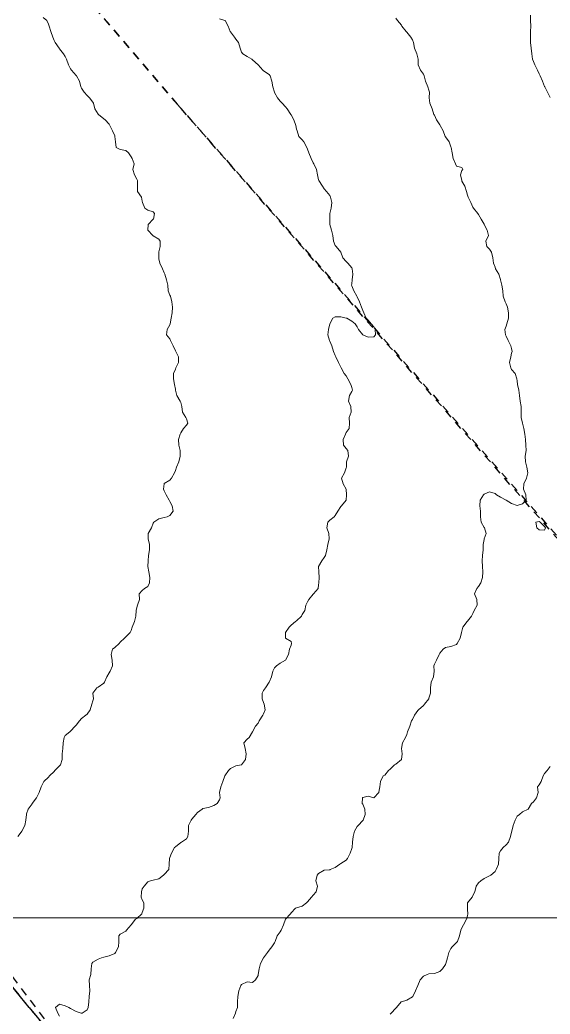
# Model space of a CAD drawing. Header units: centimetres. Extents: x 0 to 642158, y -847 to 649707.
# Drawn here: x 616674.1 to 616722.2, y 621178.6 to 621268.8 of the extents above; entities that cross this region are included whole.
import ezdxf

# ---------------------------------------------------------------- set-up
doc = ezdxf.new("R2010")
doc.units = ezdxf.units.CM
doc.header["$MEASUREMENT"] = 0
doc.linetypes.add('CENTERX2', pattern=[4, 2.5, -0.5, 0.5, -0.5])
doc.linetypes.add('JIS_02_0.7', pattern=[1.35, 0.75, -0.6])
for name, color, linetype, lineweight in [('MEV_grille', 254, 'Continuous', 9), ('WAL_parcellaire agricole', 7, 'JIS_02_0.7', 25), ('WAL_topographie 0.5', 253, 'Continuous', 20)]:
    doc.layers.add(name, color=color, linetype=linetype, lineweight=lineweight)
doc.layers.add('SPW_parcellaire cadastral', color=7, linetype='CENTERX2', lineweight=25, true_color=0xff0542)

# ---------------------------------------------------------------- blocks, each defined once
blk = doc.blocks.new('*U114')
at = {"layer": 'MEV_grille', "transparency": 33554687}
blk.add_lwpolyline([(-1338.461, 0), (1338.461, 0)], dxfattribs=at)
blk = doc.blocks.new('*U115')
at = {"layer": 'MEV_grille', "color": 0, "linetype": 'ByBlock', "lineweight": -2, "transparency": 16777216}
blk.add_blockref('*U114', (0, -1200), dxfattribs=at)

msp = doc.modelspace()

# ---------------------------------------------------------------- linework, layer by layer
at = {"layer": 'SPW_parcellaire cadastral'}
for points in [[(616722.671, 621121.06), (616716.437, 621128.668), (616714.499, 621131.032), (616709.325, 621137.348), (616704.425, 621143.328), (616699.932, 621148.812), (616693.388, 621156.798), (616692.937, 621157.348), (616687.18, 621164.374), (616682.247, 621170.394), (616681.447, 621171.37), (616677.523, 621176.16), (616669.925, 621185.432), (616663.433, 621193.355), (616662.31, 621194.726), (616658.616, 621199.234), (616654.562, 621204.183), (616653.467, 621205.519), (616648.722, 621211.309), (616626.91, 621237.93), (616651.422, 621258.507), (616576.519, 621339.063)], [(616669.925, 621185.432), (616677.523, 621176.16), (616654.508, 621174.829), (616651.657, 621174.664), (616648.72, 621174.495), (616647.721, 621174.437), (616639.05, 621173.936), (616638.607, 621181.576), (616638.578, 621182.076), (616638.485, 621183.634), (616669.925, 621185.432)]]:
    msp.add_lwpolyline(points, dxfattribs=at)
at = {"layer": 'WAL_parcellaire agricole'}
for points in [[(616810.251, 621070.768), (616781.35, 621080.764), (616765.85, 621085.362), (616748.357, 621090.818), (616682.918, 621169.639), (616661.738, 621197.449), (616602.087, 621269.369), (616526.994, 621299.499), (616576.822, 621338.338), (616533.815, 621402.665), (616552.813, 621416.834), (616582.717, 621382.138), (616635.423, 621323.445), (616688.43, 621261.152), (616732.293, 621211.325), (616828.245, 621125.169), (616881.648, 621072.228), (616874.217, 621071.21), (616845.277, 621069.528), (616834.321, 621069.895), (616821.725, 621073.496), (616819.913, 621067.675), (616810.251, 621070.768)], [(616635.423, 621323.445), (616673.319, 621352.016), (616713.492, 621294.188), (616745.83, 621253.858), (616755.498, 621243.526), (616729.279, 621214.505), (616688.43, 621261.152), (616635.423, 621323.445)]]:
    msp.add_lwpolyline(points, dxfattribs=at)
at = {"layer": 'WAL_topographie 0.5'}
for points in [[(616676.25, 621269.033), (616676.59, 621268.75), (616676.75, 621268.417), (616676.804, 621268.25), (616676.956, 621267.75), (616677.125, 621267.25), (616677.25, 621266.95), (616677.336, 621266.75), (616677.698, 621266.25), (616677.75, 621266.194), (616678.103, 621265.75), (616678.25, 621265.487), (616678.379, 621265.25), (616678.561, 621264.75), (616678.75, 621264.382), (616678.831, 621264.25), (616679.25, 621263.769), (616679.27, 621263.75), (616679.553, 621263.25), (616679.68, 621262.75), (616679.75, 621262.63), (616679.982, 621262.25), (616680.25, 621261.96), (616680.472, 621261.75), (616680.75, 621261.35), (616680.814, 621261.25), (616680.936, 621260.75), (616681.25, 621260.272), (616681.272, 621260.25), (616681.75, 621259.843), (616681.882, 621259.75), (616682.25, 621259.361), (616682.319, 621259.25), (616682.538, 621258.75), (616682.75, 621258.292), (616682.768, 621258.25), (616682.833, 621257.75), (616682.875, 621257.25), (616683.25, 621257.062), (616683.75, 621256.977), (616683.988, 621256.75), (616684.25, 621256.383), (616684.341, 621256.25), (616684.525, 621255.75), (616684.4, 621255.25), (616684.555, 621254.75), (616684.75, 621254.369), (616684.81, 621254.25), (616684.813, 621253.75), (616684.806, 621253.25), (616685.192, 621252.75), (616685.25, 621252.375), (616685.265, 621252.25), (616685.469, 621251.75), (616685.75, 621251.57), (616686.25, 621251.4), (616686.357, 621251.25), (616686.262, 621250.75), (616686.25, 621250.729), (616685.771, 621250.25), (616685.75, 621249.75), (616686.212, 621249.25), (616686.25, 621249.222), (616686.75, 621248.942), (616686.885, 621248.75), (616686.875, 621248.25), (616686.75, 621247.792), (616686.737, 621247.75), (616686.737, 621247.25), (616686.75, 621247.15), (616686.85, 621246.75), (616687.077, 621246.25), (616687.25, 621245.875), (616687.304, 621245.75), (616687.459, 621245.25), (616687.575, 621244.75), (616687.61, 621244.25), (616687.75, 621243.861), (616687.803, 621243.75), (616687.935, 621243.25), (616687.979, 621242.75), (616687.948, 621242.25), (616687.869, 621241.75), (616687.782, 621241.25), (616687.75, 621241.167), (616687.5, 621240.75), (616687.458, 621240.25), (616687.75, 621239.882), (616687.818, 621239.75), (616688.053, 621239.25), (616688.25, 621238.809), (616688.279, 621238.75), (616688.534, 621238.25), (616688.55, 621237.75), (616688.298, 621237.25), (616688.25, 621237.15), (616688.09, 621236.75), (616688.07, 621236.25), (616688.159, 621235.75), (616688.25, 621235.321), (616688.266, 621235.25), (616688.395, 621234.75), (616688.7, 621234.25), (616688.75, 621234.125), (616688.844, 621233.75), (616688.893, 621233.25), (616689.197, 621232.75), (616689.25, 621232.639), (616689.367, 621232.25), (616689.25, 621232.056), (616688.988, 621231.75), (616688.75, 621231.365), (616688.682, 621231.25), (616688.536, 621230.75), (616688.576, 621230.25), (616688.679, 621229.75), (616688.683, 621229.25), (616688.56, 621228.75), (616688.353, 621228.25), (616688.25, 621227.95), (616688.167, 621227.75), (616687.908, 621227.25), (616687.75, 621227.083), (616687.25, 621226.783), (616687.232, 621226.75), (616687.189, 621226.25), (616687.25, 621226.096), (616687.405, 621225.75), (616687.691, 621225.25), (616687.75, 621225.15), (616687.966, 621224.75), (616688.053, 621224.25), (616687.75, 621223.865), (616687.5, 621223.75), (616687.25, 621223.677), (616686.75, 621223.568), (616686.294, 621223.25), (616686.25, 621223.159), (616686.077, 621222.75), (616685.796, 621222.25), (616685.769, 621221.75), (616685.893, 621221.25), (616685.893, 621220.75), (616685.8, 621220.25), (616685.769, 621219.75), (616685.75, 621219.25), (616685.835, 621218.75), (616685.932, 621218.25), (616685.914, 621217.75), (616685.75, 621217.429), (616685.438, 621217.25), (616685.25, 621217.073), (616684.961, 621216.75), (616685.011, 621216.25), (616684.813, 621215.75), (616684.75, 621215.528), (616684.702, 621215.25), (616684.677, 621214.75), (616684.554, 621214.25), (616684.343, 621213.75), (616684.25, 621213.438), (616684.162, 621213.25), (616683.75, 621212.861), (616683.645, 621212.75), (616683.25, 621212.375), (616683.161, 621212.25), (616682.75, 621211.891), (616682.562, 621211.75), (616682.421, 621211.25), (616682.527, 621210.75), (616682.544, 621210.25), (616682.336, 621209.75), (616682.25, 621209.592), (616682.026, 621209.25), (616681.824, 621208.75), (616681.75, 621208.667), (616681.25, 621208.298), (616681.135, 621208.25), (616680.75, 621207.75), (616680.819, 621207.25), (616680.75, 621207.05), (616680.662, 621206.75), (616680.524, 621206.25), (616680.25, 621205.845), (616680.139, 621205.75), (616679.75, 621205.458), (616679.541, 621205.25), (616679.25, 621204.861), (616679.159, 621204.75), (616678.75, 621204.322), (616678.667, 621204.25), (616678.25, 621203.924), (616678.15, 621203.75), (616678.08, 621203.25), (616678.053, 621202.75), (616677.98, 621202.25), (616677.972, 621201.75), (616677.819, 621201.25), (616677.75, 621201.169), (616677.317, 621200.75), (616677.25, 621200.659), (616676.841, 621200.25), (616676.75, 621200.15), (616676.329, 621199.75), (616676.25, 621199.625), (616676.077, 621199.25), (616675.89, 621198.75), (616675.75, 621198.459), (616675.657, 621198.25), (616675.271, 621197.75), (616675.25, 621197.724), (616674.904, 621197.25), (616674.75, 621196.806), (616674.737, 621196.75), (616674.675, 621196.25), (616674.6, 621195.75), (616674.336, 621195.25), (616674.25, 621195.139), (616673.95, 621194.75)], [(616692.25, 621268.896), (616692.75, 621268.772), (616692.779, 621268.75), (616693.036, 621268.25), (616693.234, 621267.75), (616693.25, 621267.733), (616693.618, 621267.25), (616693.75, 621267.071), (616693.993, 621266.75), (616694.128, 621266.25), (616694.25, 621265.883), (616694.361, 621265.75), (616694.75, 621265.481), (616695.179, 621265.25), (616695.25, 621265.183), (616695.75, 621264.75), (616695.75, 621264.75), (616696.173, 621264.25), (616696.25, 621264.2), (616696.75, 621263.854), (616696.836, 621263.75), (616697.017, 621263.25), (616697.083, 621262.75), (616697.238, 621262.25), (616697.25, 621262.226), (616697.513, 621261.75), (616697.75, 621261.45), (616697.926, 621261.25), (616698.25, 621260.917), (616698.391, 621260.75), (616698.711, 621260.25), (616698.75, 621260.19), (616699, 621259.75), (616699.169, 621259.25), (616699.25, 621258.9), (616699.293, 621258.75), (616699.446, 621258.25), (616699.75, 621257.932), (616699.91, 621257.75), (616700.191, 621257.25), (616700.25, 621257.083), (616700.364, 621256.75), (616700.583, 621256.25), (616700.75, 621255.864), (616700.803, 621255.75), (616701.06, 621255.25), (616701.15, 621254.75), (616701.25, 621254.317), (616701.273, 621254.25), (616701.597, 621253.75), (616701.75, 621253.5), (616701.954, 621253.25), (616702.25, 621252.886), (616702.318, 621252.75), (616702.44, 621252.25), (616702.382, 621251.75), (616702.273, 621251.25), (616702.25, 621250.75), (616702.267, 621250.25), (616702.411, 621249.75), (616702.541, 621249.25), (616702.593, 621248.75), (616702.75, 621248.369), (616702.85, 621248.25), (616703.25, 621247.75), (616703.25, 621247.75), (616703.457, 621247.25), (616703.75, 621246.91), (616703.893, 621246.75), (616704.25, 621246.315), (616704.282, 621246.25), (616704.337, 621245.75), (616704.294, 621245.25), (616704.25, 621244.875), (616704.234, 621244.75), (616704.25, 621244.704), (616704.45, 621244.25), (616704.721, 621243.75), (616704.75, 621243.685), (616704.95, 621243.25), (616705.127, 621242.75), (616705.25, 621242.464), (616705.353, 621242.25), (616705.571, 621241.75), (616705.75, 621241.59), (616706.012, 621241.25), (616706.25, 621240.981), (616706.387, 621240.75), (616706.419, 621240.25), (616706.25, 621240.078), (616705.75, 621240.046), (616705.265, 621240.25), (616705.25, 621240.261), (616704.859, 621240.75), (616704.75, 621240.99), (616704.564, 621241.25), (616704.25, 621241.506), (616703.794, 621241.75), (616703.75, 621241.763), (616703.25, 621241.875), (616702.75, 621241.886), (616702.55, 621241.75), (616702.25, 621241.25), (616702.25, 621241.25), (616702.129, 621240.75), (616702.092, 621240.25), (616702.228, 621239.75), (616702.25, 621239.687), (616702.439, 621239.25), (616702.583, 621238.75), (616702.75, 621238.387), (616702.811, 621238.25), (616703.038, 621237.75), (616703.25, 621237.31), (616703.285, 621237.25), (616703.57, 621236.75), (616703.75, 621236.536), (616703.904, 621236.25), (616704.163, 621235.75), (616704.25, 621235.464), (616704.31, 621235.25), (616704.25, 621235.1), (616704.044, 621234.75), (616703.946, 621234.25), (616704.163, 621233.75), (616704.204, 621233.25), (616704.028, 621232.75), (616704.046, 621232.25), (616704.013, 621231.75), (616703.75, 621231.393), (616703.679, 621231.25), (616703.46, 621230.75), (616703.491, 621230.25), (616703.75, 621229.946), (616703.895, 621229.75), (616703.947, 621229.25), (616703.789, 621228.75), (616703.765, 621228.25), (616703.75, 621228.2), (616703.589, 621227.75), (616703.311, 621227.25), (616703.464, 621226.75), (616703.75, 621226.25), (616703.75, 621226.25), (616703.784, 621225.75), (616703.75, 621225.25), (616703.75, 621225.25), (616703.309, 621224.75), (616703.25, 621224.679), (616702.989, 621224.25), (616702.75, 621223.857), (616702.656, 621223.75), (616702.25, 621223.44), (616702.096, 621223.25), (616701.983, 621222.75), (616702.174, 621222.25), (616702.207, 621221.75), (616702.083, 621221.25), (616702, 621220.75), (616701.863, 621220.25), (616701.75, 621220.066), (616701.536, 621219.75), (616701.25, 621219.25), (616701.274, 621218.75), (616701.288, 621218.25), (616701.259, 621217.75), (616701.25, 621217.583), (616701.2, 621217.25), (616700.776, 621216.75), (616700.75, 621216.731), (616700.347, 621216.25), (616700.25, 621216.036), (616700.076, 621215.75), (616699.987, 621215.25), (616699.75, 621214.904), (616699.683, 621214.75), (616699.25, 621214.331), (616699.146, 621214.25), (616698.75, 621213.922), (616698.565, 621213.75), (616698.25, 621213.25), (616698.25, 621212.75), (616698.75, 621212.438), (616698.783, 621212.25), (616698.75, 621212.113), (616698.607, 621211.75), (616698.521, 621211.25), (616698.25, 621210.75), (616698.25, 621210.75), (616697.75, 621210.477), (616697.417, 621210.25), (616697.25, 621210.058), (616697.09, 621209.75), (616696.96, 621209.25), (616696.75, 621208.75), (616696.75, 621208.75), (616696.417, 621208.25), (616696.25, 621208), (616696.112, 621207.75), (616696.137, 621207.25), (616696.25, 621206.9), (616696.302, 621206.75), (616696.388, 621206.25), (616696.25, 621205.887), (616696.182, 621205.75), (616695.857, 621205.25), (616695.75, 621205.05), (616695.513, 621204.75), (616695.25, 621204.25), (616695.25, 621204.25), (616694.938, 621203.75), (616694.75, 621203.573), (616694.475, 621203.25), (616694.583, 621202.75), (616694.674, 621202.25), (616694.62, 621201.75), (616694.25, 621201.25), (616694.25, 621201.25), (616693.75, 621201.167), (616693.25, 621200.924), (616693.076, 621200.75), (616692.75, 621200.25), (616692.75, 621200.25), (616692.56, 621199.75), (616692.369, 621199.25), (616692.266, 621198.75), (616692.301, 621198.25), (616692.25, 621198.083), (616692.033, 621197.75), (616691.75, 621197.559), (616691.25, 621197.398), (616690.75, 621197.286), (616690.691, 621197.25), (616690.25, 621196.938), (616690.1, 621196.75), (616689.75, 621196.33), (616689.679, 621196.25), (616689.445, 621195.75), (616689.429, 621195.25), (616689.393, 621194.75), (616689.25, 621194.55), (616688.821, 621194.25), (616688.75, 621194.208), (616688.25, 621193.83), (616688.179, 621193.75), (616687.91, 621193.25), (616687.75, 621192.85), (616687.722, 621192.75), (616687.682, 621192.25), (616687.663, 621191.75), (616687.25, 621191.318), (616687.162, 621191.25), (616686.75, 621190.932), (616686.25, 621190.806), (616686, 621190.75), (616685.75, 621190.656), (616685.408, 621190.25), (616685.25, 621190), (616685.164, 621189.75), (616685.156, 621189.25), (616685.25, 621189.019), (616685.39, 621188.75), (616685.403, 621188.25), (616685.25, 621187.857), (616685.196, 621187.75), (616684.75, 621187.333), (616684.646, 621187.25), (616684.25, 621186.75), (616684.25, 621186.75), (616683.833, 621186.25), (616683.75, 621186.184), (616683.25, 621185.911), (616683.125, 621185.75), (616683.117, 621185.25), (616683.092, 621184.75), (616682.824, 621184.25), (616682.75, 621184.159), (616682.25, 621183.94), (616681.75, 621183.819), (616681.55, 621183.75), (616681.25, 621183.643), (616680.75, 621183.359), (616680.686, 621183.25), (616680.625, 621182.75), (616680.573, 621182.25), (616680.434, 621181.75), (616680.46, 621181.25), (616680.505, 621180.75), (616680.422, 621180.25), (616680.388, 621179.75), (616680.335, 621179.25), (616680.25, 621179.038), (616679.809, 621178.75), (616679.75, 621178.734), (616679.694, 621178.75), (616679.25, 621178.888), (616678.75, 621179.156), (616678.573, 621179.25), (616678.25, 621179.407), (616677.75, 621179.561), (616677.37, 621179.25), (616677.595, 621178.75), (616677.75, 621178.478)], [(616708.25, 621268.969), (616708.39, 621268.75), (616708.75, 621268.322), (616708.798, 621268.25), (616709.197, 621267.75), (616709.25, 621267.702), (616709.602, 621267.25), (616709.75, 621267), (616709.861, 621266.75), (616709.94, 621266.25), (616710.141, 621265.75), (616710.25, 621265.361), (616710.276, 621265.25), (616710.278, 621264.75), (616710.493, 621264.25), (616710.75, 621263.881), (616710.825, 621263.75), (616710.956, 621263.25), (616711.156, 621262.75), (616711.25, 621262.45), (616711.29, 621262.25), (616711.272, 621261.75), (616711.329, 621261.25), (616711.537, 621260.75), (616711.71, 621260.25), (616711.75, 621260.176), (616711.955, 621259.75), (616712.25, 621259.292), (616712.282, 621259.25), (616712.542, 621258.75), (616712.728, 621258.25), (616712.75, 621258.2), (616713.096, 621257.75), (616713.25, 621257.306), (616713.275, 621257.25), (616713.361, 621256.75), (616713.45, 621256.25), (616713.65, 621255.75), (616713.75, 621255.55), (616714.25, 621255.417), (616714.333, 621255.25), (616714.25, 621255.15), (616714.117, 621254.75), (616714.227, 621254.25), (616714.25, 621254.194), (616714.5, 621253.75), (616714.655, 621253.25), (616714.75, 621252.917), (616714.806, 621252.75), (616715.04, 621252.25), (616715.25, 621251.844), (616715.295, 621251.75), (616715.681, 621251.25), (616715.75, 621251.155), (616716, 621250.75), (616716.25, 621250.303), (616716.271, 621250.25), (616716.542, 621249.75), (616716.645, 621249.25), (616716.426, 621248.75), (616716.51, 621248.25), (616716.75, 621248.036), (616716.94, 621247.75), (616717.043, 621247.25), (616717.1, 621246.75), (616717.25, 621246.375), (616717.304, 621246.25), (616717.588, 621245.75), (616717.75, 621245.286), (616717.76, 621245.25), (616717.873, 621244.75), (616717.956, 621244.25), (616717.985, 621243.75), (616718.163, 621243.25), (616718.25, 621243.05), (616718.393, 621242.75), (616718.457, 621242.25), (616718.476, 621241.75), (616718.317, 621241.25), (616718.25, 621241.05), (616718.153, 621240.75), (616718.207, 621240.25), (616718.25, 621240.125), (616718.43, 621239.75), (616718.687, 621239.25), (616718.75, 621239), (616718.806, 621238.75), (616718.75, 621238.583), (616718.677, 621238.25), (616718.561, 621237.75), (616718.67, 621237.25), (616718.75, 621237.12), (616719.083, 621236.75), (616719.237, 621236.25), (616719.25, 621236.083), (616719.279, 621235.75), (616719.403, 621235.25), (616719.474, 621234.75), (616719.532, 621234.25), (616719.613, 621233.75), (616719.606, 621233.25), (616719.634, 621232.75), (616719.75, 621232.25), (616719.75, 621232.25), (616719.858, 621231.75), (616719.954, 621231.25), (616720.009, 621230.75), (616720.052, 621230.25), (616720.061, 621229.75), (616719.989, 621229.25), (616720.005, 621228.75), (616720.136, 621228.25), (616720.237, 621227.75), (616720.115, 621227.25), (616719.85, 621226.75), (616719.818, 621226.25), (616720.045, 621225.75), (616720.075, 621225.25), (616719.75, 621224.925), (616719.25, 621224.769), (616718.75, 621224.942), (616718.25, 621225.25), (616718.25, 621225.25), (616717.75, 621225.525), (616717.398, 621225.75), (616717.25, 621225.862), (616716.75, 621226.016), (616716.25, 621225.801), (616716.196, 621225.75), (616715.895, 621225.25), (616715.861, 621224.75), (616715.934, 621224.25), (616715.924, 621223.75), (616716, 621223.25), (616716.25, 621222.794), (616716.288, 621222.75), (616716.446, 621222.25), (616716.272, 621221.75), (616716.25, 621221.679), (616716.183, 621221.25), (616716.177, 621220.75), (616716.125, 621220.25), (616716.073, 621219.75), (616716.104, 621219.25), (616716.146, 621218.75), (616716.118, 621218.25), (616715.966, 621217.75), (616715.75, 621217.417), (616715.602, 621217.25), (616715.398, 621216.75), (616715.59, 621216.25), (616715.62, 621215.75), (616715.361, 621215.25), (616715.25, 621214.983), (616715.115, 621214.75), (616714.75, 621214.298), (616714.71, 621214.25), (616714.333, 621213.75), (616714.25, 621213.393), (616714.221, 621213.25), (616714.077, 621212.75), (616713.81, 621212.25), (616713.75, 621212.175), (616713.25, 621211.974), (616712.75, 621211.912), (616712.538, 621211.75), (616712.25, 621211.393), (616712.18, 621211.25), (616711.942, 621210.75), (616711.75, 621210.393), (616711.688, 621210.25), (616711.716, 621209.75), (616711.657, 621209.25), (616711.467, 621208.75), (616711.404, 621208.25), (616711.383, 621207.75), (616711.25, 621207.306), (616711.231, 621207.25), (616710.861, 621206.75), (616710.75, 621206.639), (616710.313, 621206.25), (616710.25, 621206.187), (616709.95, 621205.75), (616709.75, 621205.382), (616709.676, 621205.25), (616709.507, 621204.75), (616709.321, 621204.25), (616709.25, 621204.022), (616709.12, 621203.75), (616708.854, 621203.25), (616708.773, 621202.75), (616708.829, 621202.25), (616708.75, 621201.75), (616708.75, 621201.75), (616708.25, 621201.331), (616708.143, 621201.25), (616707.75, 621200.871), (616707.598, 621200.75), (616707.25, 621200.329), (616707.1, 621200.25), (616706.854, 621199.75), (616706.806, 621199.25), (616706.75, 621198.964), (616706.7, 621198.75), (616706.25, 621198.25), (616706.25, 621198.25), (616706.25, 621198.25), (616705.75, 621198.404), (616705.25, 621198.287), (616705.221, 621198.25), (616705.208, 621197.75), (616705.25, 621197.675), (616705.448, 621197.25), (616705.46, 621196.75), (616705.277, 621196.25), (616705.25, 621196.197), (616704.845, 621195.75), (616704.75, 621195.659), (616704.493, 621195.25), (616704.372, 621194.75), (616704.326, 621194.25), (616704.276, 621193.75), (616704.25, 621193.659), (616704.118, 621193.25), (616703.856, 621192.75), (616703.75, 621192.615), (616703.25, 621192.31), (616703.185, 621192.25), (616702.75, 621191.938), (616702.288, 621191.75), (616702.25, 621191.734), (616701.75, 621191.703), (616701.25, 621191.408), (616701.128, 621191.25), (616701.006, 621190.75), (616701.133, 621190.25), (616701.009, 621189.75), (616700.75, 621189.424), (616700.612, 621189.25), (616700.25, 621188.846), (616700.157, 621188.75), (616699.75, 621188.436), (616699.25, 621188.281), (616699.159, 621188.25), (616698.75, 621187.841), (616698.687, 621187.75), (616698.25, 621187.25), (616698.25, 621187.25), (616698.056, 621186.75), (616697.846, 621186.25), (616697.75, 621186.111), (616697.49, 621185.75), (616697.313, 621185.25), (616697.25, 621185.107), (616697, 621184.75), (616696.75, 621184.438), (616696.607, 621184.25), (616696.25, 621183.75), (616696.25, 621183.75), (616695.986, 621183.25), (616695.844, 621182.75), (616695.77, 621182.25), (616695.75, 621182.159), (616695.525, 621181.75), (616695.25, 621181.521), (616694.75, 621181.571), (616694.25, 621181.33), (616694.181, 621181.25), (616694.008, 621180.75), (616693.917, 621180.25), (616693.89, 621179.75), (616693.886, 621179.25), (616693.75, 621178.875), (616693.708, 621178.75), (616693.5, 621178.25)], [(616720.462, 621269.25), (616720.474, 621268.75), (616720.483, 621268.25), (616720.468, 621267.75), (616720.475, 621267.25), (616720.481, 621266.75), (616720.536, 621266.25), (616720.598, 621265.75), (616720.655, 621265.25), (616720.75, 621265.05), (616720.85, 621264.75), (616721.111, 621264.25), (616721.25, 621263.938), (616721.331, 621263.75), (616721.564, 621263.25), (616721.75, 621262.786), (616721.768, 621262.75), (616722, 621262.25), (616722.25, 621261.779)], [(616721.824, 621222.75), (616721.75, 621222.532), (616721.25, 621222.556), (616721.034, 621222.75), (616720.938, 621223.25), (616721.25, 621223.314), (616721.336, 621223.25), (616721.75, 621222.881), (616721.824, 621222.75)], [(616722.25, 621201.094), (616721.975, 621200.75), (616721.75, 621200.469), (616721.625, 621200.25), (616721.425, 621199.75), (616721.25, 621199.432), (616721.096, 621199.25), (616721.173, 621198.75), (616721.019, 621198.25), (616720.75, 621197.9), (616720.546, 621197.75), (616720.25, 621197.25), (616720.25, 621197.25), (616719.75, 621196.985), (616719.464, 621196.75), (616719.25, 621196.592), (616719.064, 621196.25), (616718.907, 621195.75), (616718.779, 621195.25), (616718.75, 621195.139), (616718.66, 621194.75), (616718.46, 621194.25), (616718.25, 621194), (616717.979, 621193.75), (616717.75, 621193.46), (616717.625, 621193.25), (616717.6, 621192.75), (616717.559, 621192.25), (616717.343, 621191.75), (616717.25, 621191.594), (616716.883, 621191.25), (616716.75, 621191.186), (616716.25, 621190.956), (616715.97, 621190.75), (616715.75, 621190.554), (616715.537, 621190.25), (616715.417, 621189.75), (616715.25, 621189.417), (616715.165, 621189.25), (616714.764, 621188.75), (616714.75, 621188.5), (616714.739, 621188.25), (616714.75, 621188.15), (616714.79, 621187.75), (616714.75, 621187.55), (616714.671, 621187.25), (616714.381, 621186.75), (616714.25, 621186.488), (616714.139, 621186.25), (616714.029, 621185.75), (616713.85, 621185.25), (616713.75, 621185.146), (616713.354, 621184.75), (616713.25, 621184.611), (616713.069, 621184.25), (616712.924, 621183.75), (616712.794, 621183.25), (616712.75, 621183.15), (616712.474, 621182.75), (616712.25, 621182.5), (616711.75, 621182.347), (616711.25, 621182.292), (616711.096, 621182.25), (616710.75, 621182.095), (616710.464, 621181.75), (616710.25, 621181.25), (616710.25, 621181.25), (616710.024, 621180.75), (616709.782, 621180.25), (616709.75, 621180.213), (616709.25, 621179.907), (616708.75, 621179.767), (616708.733, 621179.75), (616708.298, 621179.25), (616708.25, 621179.202), (616707.813, 621178.75), (616707.75, 621178.639)]]:
    msp.add_lwpolyline(points, dxfattribs=at)

# ---------------------------------------------------------------- block references
at = {"layer": 'MEV_grille', "transparency": 33554687}
msp.add_blockref('*U115', (616669.481, 622387.381), dxfattribs=at)

doc.saveas('drawing.dxf')
